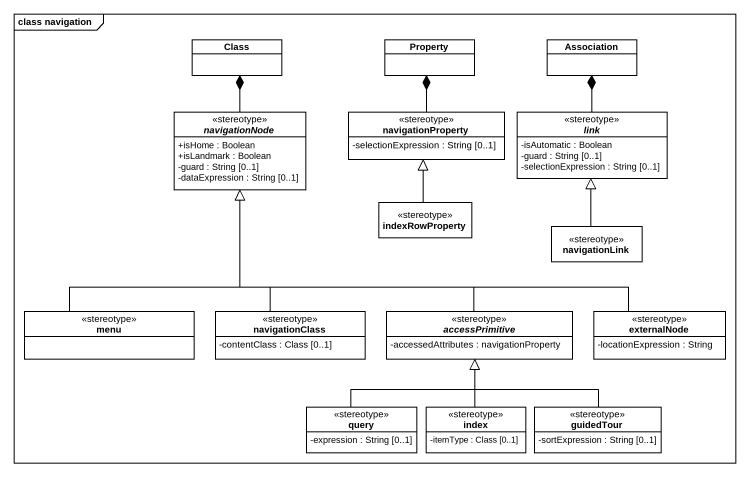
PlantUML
@startuml
mainframe class navigation
hide circle
hide empty members
skinparam classAttributeIconSize 0
class "Class" as Class_
class Property
class Association
abstract class navigationNode <<stereotype>> {
  +isHome : Boolean
  +isLandmark : Boolean
  -guard : String [0..1]
  -dataExpression : String [0..1]
}
class navigationProperty <<stereotype>> {
  -selectionExpression : String [0..1]
}
abstract class link <<stereotype>> {
  -isAutomatic : Boolean
  -guard : String [0..1]
  -selectionExpression : String [0..1]
}
class indexRowProperty <<stereotype>>
class navigationLink <<stereotype>>
class menu <<stereotype>>
class navigationClass <<stereotype>> {
  -contentClass : Class [0..1]
}
abstract class accessPrimitive <<stereotype>> {
  -accessedAttributes : navigationProperty
}
class externalNode <<stereotype>> {
  -locationExpression : String
}
class query <<stereotype>> {
  -expression : String [0..1]
}
class index <<stereotype>> {
  -itemType : Class [0..1]
}
class guidedTour <<stereotype>> {
  -sortExpression : String [0..1]
}
navigationNode -up-* Class_
navigationProperty -up-* Property
link -up-* Association
indexRowProperty -up-|> navigationProperty
navigationLink -up-|> link
menu -up-|> navigationNode
navigationClass -up-|> navigationNode
accessPrimitive -up-|> navigationNode
externalNode -left-|> navigationNode
query -up-|> accessPrimitive
index -up-|> accessPrimitive
guidedTour -up-|> accessPrimitive
@enduml
